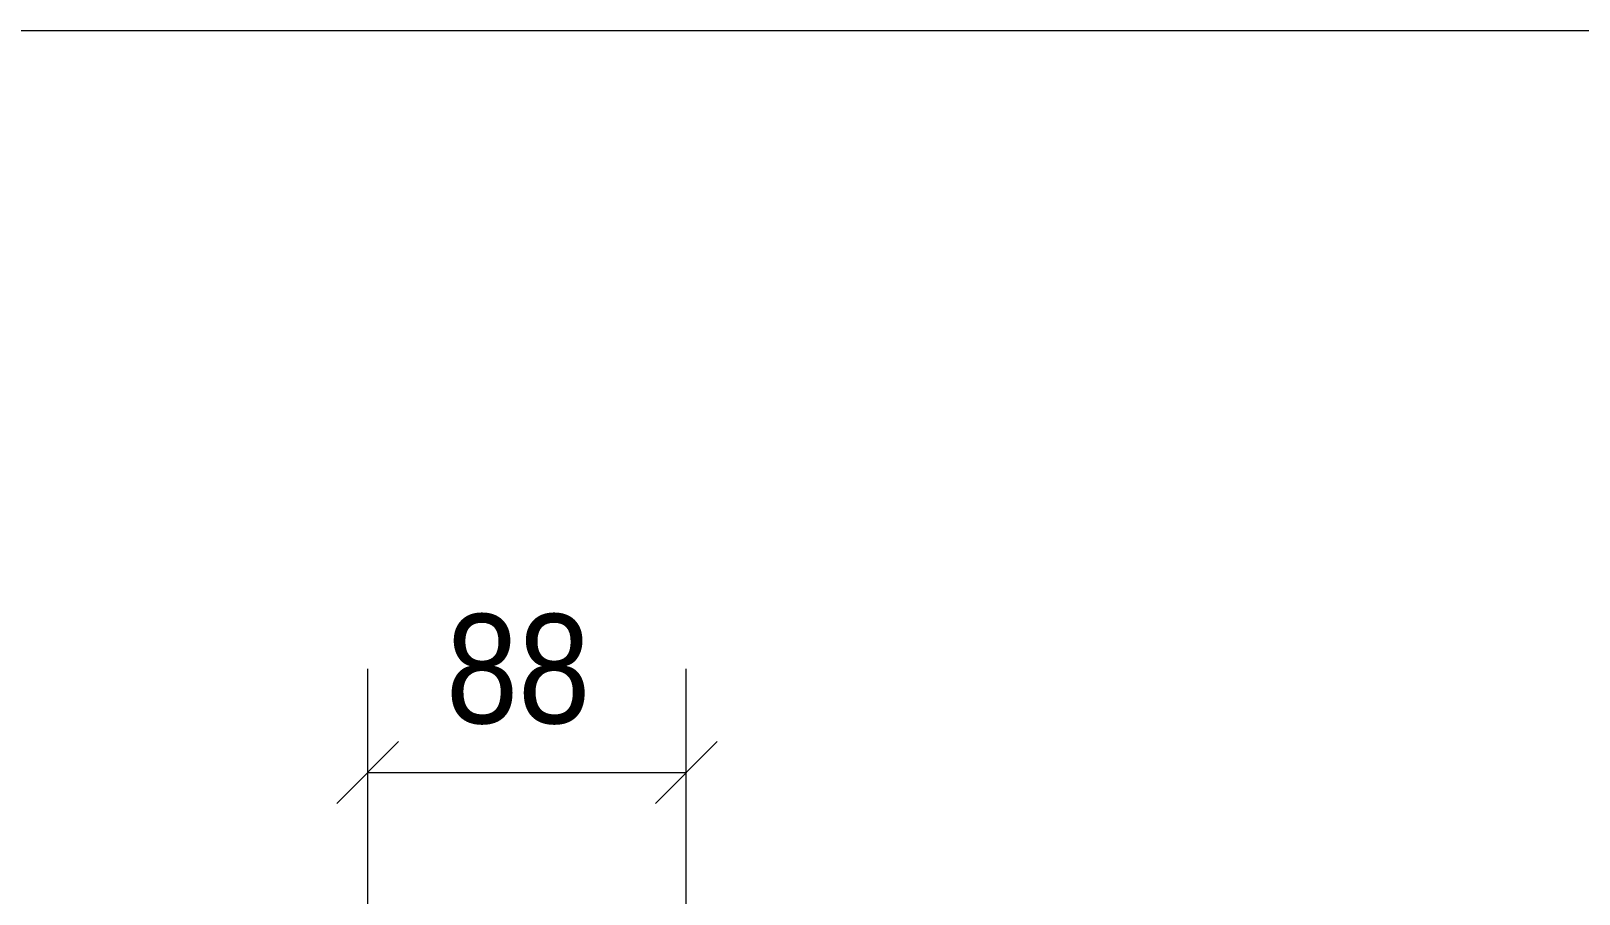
# Model space of a CAD drawing. Header units: millimetres. Extents: x 2 to 579, y 1 to 405.
# Drawn here: x 109.36 to 151.87, y 381.3 to 405 of the extents above; entities that cross this region are included whole.
import ezdxf

# ---------------------------------------------------------------- set-up
doc = ezdxf.new("R2010")
doc.units = ezdxf.units.MM
doc.linetypes.add('XKITLINE00', pattern=[0])
doc.layers.add('Dimensions', color=7, linetype='Continuous', lineweight=0)
doc.layers.add('DrawingSheet', color=5, linetype='Continuous', lineweight=0)
doc.styles.add('ARIAL', font='ARIAL.TTF')

# ---------------------------------------------------------------- blocks, each defined once
blk = doc.blocks.new('*A17')
at = {"layer": 'DrawingSheet', "color": 5, "linetype": 'XKITLINE00', "lineweight": 0}
blk.add_line((579, 405), (5, 405), dxfattribs=at)
blk = doc.blocks.new('*A49')
at = {"layer": 'Dimensions', "color": 7, "linetype": 'XKITLINE00', "lineweight": 0}
for p, q in [((118.606, 373.477), (118.606, 387.484)), ((127.356, 374.471), (127.356, 387.484)), ((119.455, 385.482), (117.758, 383.785)), ((128.205, 385.482), (126.508, 383.785)), ((118.606, 384.634), (127.356, 384.634))]:
    blk.add_line(p, q, dxfattribs=at)
at = {"layer": 'Dimensions', "color": 3}
for p in [(118.606, 384.634), (127.356, 384.634)]:
    blk.add_point(p, dxfattribs=at)
at = {"layer": 'Dimensions', "color": 3, "style": 'ARIAL', "width": 0.85}
blk.add_text('88', height=3, dxfattribs=at).set_placement((120.756, 385.984))

msp = doc.modelspace()

# ---------------------------------------------------------------- block references
at = {"lineweight": 0}
for name in ['*A17', '*A49']:
    msp.add_blockref(name, (0, 0), dxfattribs=at)

doc.saveas('drawing.dxf')
